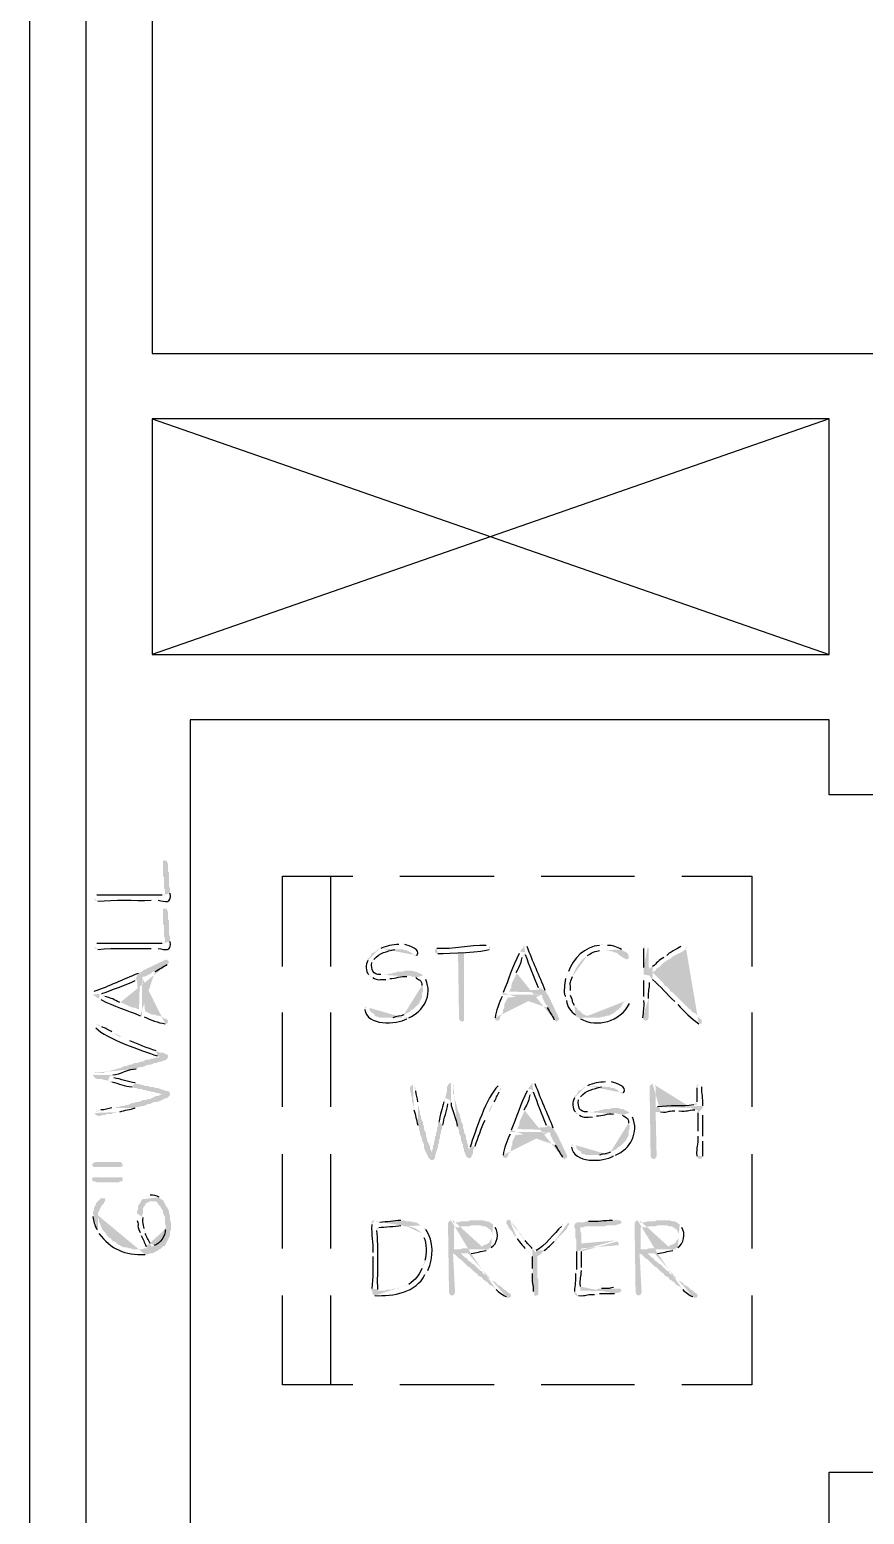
# Model space of a CAD drawing. Header units: inches. Extents: x -167 to 6071, y -6287 to -2731.
# Drawn here: x 790.4 to 834.8, y -5776.3 to -5697.4 of the extents above; entities that cross this region are included whole.
import ezdxf

# ---------------------------------------------------------------- set-up
doc = ezdxf.new("R2010")
doc.units = ezdxf.units.IN
doc.header["$LTSCALE"] = 96
doc.header["$MEASUREMENT"] = 0
doc.layers.add('PDF_Geometry', color=7, linetype='Continuous', true_color=0x4a4a4a)
doc.layers.add('PDF_Solid Fills', color=7, linetype='Continuous')

msp = doc.modelspace()

# ---------------------------------------------------------------- hatches: boundary and pattern name
at = {"layer": 'PDF_Solid Fills', "transparency": 33554559}
h = msp.add_hatch(color=256, dxfattribs=at)
h.paths.add_polyline_path([(793.823, -5743.562), (793.877, -5743.669), (794.037, -5743.722)], flags=0)
h.paths.add_polyline_path([(796.863, -5743.669), (797.237, -5743.669)], flags=0)
h.paths.add_polyline_path([(797.877, -5743.295), (797.877, -5743.082), (797.823, -5742.922), (797.823, -5742.229), (797.77, -5742.122), (797.77, -5741.749), (797.717, -5741.642), (797.717, -5741.589), (797.61, -5741.535), (797.61, -5743.402), (797.45, -5743.402)], flags=0)
h.paths.add_polyline_path([(793.983, -5743.402), (793.877, -5743.455)], flags=0)
for points in [[(797.503, -5741.749), (797.503, -5742.389), (797.557, -5742.442), (797.557, -5743.029), (797.61, -5743.135), (797.61, -5743.402), (797.61, -5741.535), (797.503, -5741.589), (797.503, -5741.642)], [(797.503, -5744.309), (797.503, -5744.949), (797.557, -5745.002), (797.557, -5745.589), (797.61, -5745.695), (797.61, -5745.962), (797.61, -5744.095), (797.503, -5744.149), (797.503, -5744.202)], [(813.503, -5746.442), (813.183, -5746.442), (813.237, -5749.962), (813.29, -5750.069), (813.397, -5750.122), (813.503, -5750.069), (813.503, -5749.962)], [(821.93, -5746.335), (820.917, -5746.335), (821.183, -5746.335), (821.29, -5746.389), (821.397, -5746.389), (821.45, -5746.442), (821.557, -5746.442), (821.663, -5746.495), (821.77, -5746.602), (821.877, -5746.655), (821.93, -5746.709), (822.037, -5746.762), (822.143, -5746.815), (822.25, -5746.762), (822.25, -5746.602), (822.197, -5746.495), (822.143, -5746.442), (822.037, -5746.389)], [(810.57, -5747.402), (810.41, -5747.402), (810.25, -5747.455), (809.983, -5747.455), (809.877, -5747.509), (809.77, -5747.509), (809.663, -5747.562), (809.503, -5747.562), (809.397, -5747.615), (809.077, -5747.615), (811.263, -5747.615), (811.157, -5747.562), (811.05, -5747.509), (810.943, -5747.455), (810.837, -5747.455), (810.73, -5747.402)], [(821.557, -5754.709), (821.397, -5754.709), (821.237, -5754.762), (820.97, -5754.762), (820.863, -5754.815), (820.757, -5754.815), (820.65, -5754.869), (820.49, -5754.869), (820.383, -5754.922), (820.063, -5754.922), (822.25, -5754.922), (821.93, -5754.762), (821.823, -5754.762), (821.717, -5754.709)], [(793.717, -5757.749), (793.77, -5757.802), (793.823, -5757.855), (795.21, -5757.855), (795.317, -5757.802), (795.37, -5757.749), (795.317, -5757.642), (795.263, -5757.589), (793.877, -5757.589), (793.77, -5757.642)], [(793.717, -5758.495), (793.77, -5758.602), (793.823, -5758.602), (793.983, -5758.655), (795.157, -5758.655), (795.21, -5758.602), (795.317, -5758.602), (795.37, -5758.495), (795.317, -5758.389), (793.77, -5758.389)], [(814.25, -5760.682), (813.823, -5760.682), (813.717, -5760.735), (813.343, -5760.735), (813.183, -5760.789), (812.917, -5760.789), (814.943, -5760.842), (814.89, -5760.789), (814.783, -5760.735), (814.677, -5760.735), (814.517, -5760.682), (814.41, -5760.682)], [(824.17, -5760.682), (823.743, -5760.682), (823.637, -5760.735), (823.263, -5760.735), (823.103, -5760.789), (822.837, -5760.789), (824.863, -5760.842), (824.81, -5760.789), (824.703, -5760.735), (824.597, -5760.735), (824.437, -5760.682), (824.33, -5760.682)]]:
    msp.add_hatch(color=256, dxfattribs=at).paths.add_polyline_path(points)
h = msp.add_hatch(color=256, dxfattribs=at)
h.paths.add_polyline_path([(793.823, -5746.122), (793.877, -5746.229), (794.037, -5746.282)], flags=0)
h.paths.add_polyline_path([(796.863, -5746.229), (797.237, -5746.229)], flags=0)
h.paths.add_polyline_path([(797.877, -5745.855), (797.877, -5745.642), (797.823, -5745.482), (797.823, -5744.789), (797.77, -5744.682), (797.77, -5744.309), (797.717, -5744.202), (797.717, -5744.149), (797.61, -5744.095), (797.61, -5745.962), (797.45, -5745.962)], flags=0)
h.paths.add_polyline_path([(793.983, -5745.962), (793.877, -5746.015)], flags=0)
h = msp.add_hatch(color=256, dxfattribs=at)
h.paths.add_polyline_path([(810.09, -5746.015), (810.037, -5746.015)], flags=0)
h.paths.add_polyline_path([(809.077, -5746.229), (809.023, -5746.229), (810.09, -5746.282), (810.25, -5746.282), (810.357, -5746.335), (810.463, -5746.335), (810.57, -5746.389), (810.677, -5746.442), (810.783, -5746.549), (810.837, -5746.549), (810.837, -5746.602), (810.943, -5746.655), (810.997, -5746.602)], flags=0)
h.paths.add_polyline_path([(810.357, -5746.015), (810.197, -5746.015)], flags=0)
h = msp.add_hatch(color=256, dxfattribs=at)
h.paths.add_polyline_path([(814.73, -5746.069), (814.677, -5746.069)], flags=0)
h.paths.add_polyline_path([(812.063, -5746.229), (811.957, -5746.282), (811.957, -5746.389), (812.01, -5746.495), (812.117, -5746.495)], flags=0)
h.paths.add_polyline_path([(814.837, -5746.282), (814.89, -5746.175), (814.837, -5746.122)], flags=0)
h = msp.add_hatch(color=256, dxfattribs=at)
h.paths.add_polyline_path([(816.703, -5746.069), (816.65, -5746.122), (816.65, -5746.175), (816.597, -5746.229), (816.543, -5746.282), (816.49, -5746.389), (816.757, -5746.442), (816.757, -5746.549)], flags=0)
h.paths.add_polyline_path([(817.45, -5748.309), (817.503, -5748.415), (815.903, -5748.522), (817.877, -5748.575), (817.823, -5748.469)], flags=0)
h.paths.add_polyline_path([(816.863, -5746.122), (816.81, -5746.069)], flags=0)
h = msp.add_hatch(color=256, dxfattribs=at)
h.paths.add_polyline_path([(820.917, -5746.015), (820.81, -5746.015), (820.703, -5746.069)], flags=0)
h.paths.add_polyline_path([(819.05, -5747.455), (818.997, -5747.562), (818.943, -5747.669), (818.89, -5747.829)], flags=0)
h.paths.add_polyline_path([(818.89, -5748.789), (818.89, -5748.895), (818.943, -5749.002)], flags=0)
h.paths.add_polyline_path([(819.423, -5749.749), (819.477, -5749.855), (819.583, -5749.909), (820.597, -5749.909), (820.49, -5749.909), (820.33, -5749.855), (820.223, -5749.855), (820.117, -5749.802), (820.01, -5749.802), (819.903, -5749.749), (819.797, -5749.695), (819.637, -5749.535), (819.53, -5749.482), (819.53, -5749.429), (819.423, -5749.322), (819.37, -5749.269)], flags=0)
h.paths.add_polyline_path([(819.157, -5748.735), (819.157, -5748.469)], flags=0)
h.paths.add_polyline_path([(820.063, -5746.602, 0.162278), (819.263, -5747.722)], flags=0)
h.paths.add_polyline_path([(820.703, -5746.335), (821.93, -5746.335), (821.877, -5746.282)], flags=0)
h.paths.add_polyline_path([(821.13, -5746.069), (821.023, -5746.015)], flags=0)
h = msp.add_hatch(color=256, dxfattribs=at)
h.paths.add_polyline_path([(825.183, -5746.069), (825.077, -5746.122), (825.023, -5746.122)], flags=0)
h.paths.add_polyline_path([(824.277, -5746.602), (824.223, -5746.655), (824.117, -5746.709)], flags=0)
h.paths.add_polyline_path([(823.53, -5747.189), (823.423, -5747.242), (823.37, -5747.349), (823.05, -5747.402), (823.05, -5747.615), (823.37, -5747.669), (823.423, -5747.775), (823.53, -5747.882)], flags=0)
h.paths.add_polyline_path([(824.703, -5749.055), (824.757, -5749.109), (824.863, -5749.215)], flags=0)
h.paths.add_polyline_path([(825.983, -5750.229), (826.143, -5750.229), (826.143, -5750.015), (826.037, -5749.962), (825.93, -5749.855), (825.823, -5749.695), (825.717, -5749.642), (825.61, -5749.589), (825.557, -5749.482), (825.45, -5749.429), (825.397, -5749.375), (825.29, -5749.269), (825.237, -5749.215), (824.597, -5748.575), (824.49, -5748.522), (824.437, -5748.415), (824.277, -5748.255), (824.17, -5748.202), (824.117, -5748.095), (823.903, -5747.882), (823.85, -5747.829), (823.743, -5747.722), (823.53, -5747.509), (823.583, -5747.455), (823.69, -5747.402), (823.743, -5747.295), (823.85, -5747.242), (823.957, -5747.135), (824.01, -5747.082), (824.117, -5746.975), (824.223, -5746.922), (824.277, -5746.869), (824.383, -5746.815), (824.49, -5746.762), (824.597, -5746.655), (824.703, -5746.602), (824.917, -5746.495), (825.13, -5746.389), (825.183, -5746.335), (825.29, -5746.282), (825.343, -5746.175), (825.29, -5746.122)], flags=0)
h = msp.add_hatch(color=256, dxfattribs=at)
h.paths.add_polyline_path([(823.157, -5746.122), (823.05, -5746.175), (823.05, -5746.229)], flags=0)
h.paths.add_polyline_path([(823.05, -5747.242), (823.05, -5747.402), (823.37, -5747.349), (823.37, -5747.295), (823.317, -5747.189), (823.317, -5746.229), (823.263, -5746.175)], flags=0)
h = msp.add_hatch(color=256, dxfattribs=at)
h.paths.add_polyline_path([(794.09, -5748.895), (794.197, -5748.949)], flags=0)
h.paths.add_polyline_path([(796.277, -5749.802), (796.383, -5749.855), (796.383, -5747.775), (796.437, -5747.722), (796.543, -5747.722), (796.65, -5747.669), (796.757, -5747.615), (796.863, -5747.562), (796.97, -5747.455), (797.077, -5747.455)], flags=0)
h.paths.add_polyline_path([(797.717, -5747.082), (797.823, -5746.975), (797.77, -5746.869), (797.663, -5746.815), (796.65, -5747.295), (796.543, -5747.349), (796.437, -5747.402), (796.383, -5747.455), (796.277, -5747.509), (796.223, -5749.482), (796.117, -5749.429), (796.01, -5749.375), (795.903, -5749.375), (795.743, -5749.322), (795.637, -5749.269), (795.423, -5749.162), (795.37, -5749.162), (795.317, -5749.109), (795.21, -5749.109)], flags=0)
h.paths.add_polyline_path([(794.41, -5748.789), (794.303, -5748.682), (794.143, -5748.629)], flags=0)
h = msp.add_hatch(color=256, dxfattribs=at)
h.paths.add_polyline_path([(809.023, -5746.229), (808.917, -5746.282), (808.81, -5746.389), (808.597, -5746.495), (808.543, -5746.602), (808.49, -5746.709), (808.383, -5746.762), (808.383, -5746.869)], flags=0)
h.paths.add_polyline_path([(808.437, -5747.615), (808.49, -5747.722), (808.543, -5747.722), (808.65, -5747.775)], flags=0)
h.paths.add_polyline_path([(809.343, -5747.882), (809.45, -5747.882), (809.557, -5747.829)], flags=0)
h.paths.add_polyline_path([(810.463, -5747.722), (810.57, -5747.669), (811.317, -5747.669), (811.263, -5747.615), (809.077, -5747.615)], flags=0)
h.paths.add_polyline_path([(808.597, -5746.975), (808.65, -5746.869), (808.703, -5746.815)], flags=0)
h.paths.add_polyline_path([(809.823, -5746.282), (810.09, -5746.282)], flags=0)
h = msp.add_hatch(color=256, dxfattribs=at)
h.paths.add_polyline_path([(816.49, -5746.389), (816.437, -5746.495)], flags=0)
h.paths.add_polyline_path([(815.583, -5748.575), (815.53, -5748.682), (817.61, -5748.682), (817.663, -5748.735), (817.663, -5748.842), (817.717, -5748.949), (817.77, -5749.055), (817.823, -5749.162), (817.93, -5749.269), (817.93, -5749.375)], flags=0)
h.paths.add_polyline_path([(818.303, -5750.015), (818.357, -5750.069), (818.41, -5750.122), (818.517, -5750.069), (818.57, -5749.962), (818.09, -5748.949), (818.037, -5748.842), (817.983, -5748.735), (817.93, -5748.682), (817.877, -5748.575), (815.903, -5748.522), (815.957, -5748.415), (816.01, -5748.309), (816.01, -5748.202), (816.063, -5748.042), (816.117, -5747.935), (816.17, -5747.829), (816.223, -5747.722), (816.223, -5747.669), (816.277, -5747.615), (816.277, -5747.509)], flags=0)
h.paths.add_polyline_path([(816.597, -5746.709), (816.703, -5746.602), (816.757, -5746.442)], flags=0)
h = msp.add_hatch(color=256, dxfattribs=at)
h.paths.add_polyline_path([(793.77, -5748.682), (793.823, -5748.735), (793.877, -5748.735), (793.983, -5748.842), (794.09, -5748.895), (794.143, -5748.629), (794.25, -5748.629)], flags=0)
h.paths.add_polyline_path([(796.01, -5747.935), (796.117, -5747.882), (796.223, -5749.482), (796.277, -5747.509), (796.17, -5747.562)], flags=0)
h.paths.add_polyline_path([(793.823, -5748.522), (793.77, -5748.575)], flags=0)
h = msp.add_hatch(color=256, dxfattribs=at)
h.paths.add_polyline_path([(796.383, -5749.855), (796.49, -5749.855)], flags=0)
h.paths.add_polyline_path([(797.61, -5750.229), (797.717, -5750.229), (797.77, -5750.122), (797.77, -5750.069), (797.663, -5749.962), (797.557, -5749.962), (797.45, -5749.855), (797.237, -5749.802), (797.183, -5749.802), (797.077, -5749.749), (796.917, -5749.749), (796.81, -5749.695), (796.703, -5749.642), (796.597, -5749.589), (796.543, -5749.589), (796.383, -5747.775)], flags=0)
h = msp.add_hatch(color=256, dxfattribs=at)
h.paths.add_polyline_path([(811.317, -5747.669), (810.57, -5747.669), (810.73, -5747.722), (810.837, -5747.722), (810.943, -5747.775)], flags=0)
h.paths.add_polyline_path([(811.263, -5748.202), (811.317, -5748.309), (811.317, -5748.522), (811.263, -5748.629), (811.263, -5748.842), (811.21, -5748.949), (811.157, -5749.055), (811.103, -5749.162), (810.997, -5749.269), (810.943, -5749.322), (810.837, -5749.429), (810.73, -5749.482), (810.677, -5749.535), (810.623, -5749.589), (810.517, -5749.642), (810.41, -5749.695), (810.303, -5749.749)], flags=0)
h.paths.add_polyline_path([(809.717, -5749.909), (809.343, -5749.909), (810.57, -5749.909)], flags=0)
h.paths.add_polyline_path([(811.477, -5747.882), (811.37, -5747.775)], flags=0)
h = msp.add_hatch(color=256, dxfattribs=at)
h.paths.add_polyline_path([(823.05, -5747.615), (823.05, -5747.935)], flags=0)
h.paths.add_polyline_path([(823.05, -5748.789), (823.05, -5749.002)], flags=0)
h.paths.add_polyline_path([(822.997, -5749.909), (823.05, -5750.015), (823.157, -5750.069), (823.21, -5750.069), (823.263, -5750.015), (823.317, -5749.909), (823.317, -5748.895)], flags=0)
h.paths.add_polyline_path([(823.37, -5748.042), (823.37, -5747.669)], flags=0)
h = msp.add_hatch(color=256, dxfattribs=at)
h.paths.add_polyline_path([(808.33, -5749.322), (808.223, -5749.375), (808.223, -5749.482)], flags=0)
h.paths.add_polyline_path([(810.463, -5749.962), (810.57, -5749.909), (809.023, -5749.909), (808.917, -5749.855), (808.863, -5749.855), (808.757, -5749.802), (808.703, -5749.695), (808.597, -5749.642), (808.49, -5749.535), (808.49, -5749.429), (808.437, -5749.375)], flags=0)
h = msp.add_hatch(color=256, dxfattribs=at)
h.paths.add_polyline_path([(815.53, -5748.682), (815.53, -5748.789)], flags=0)
h.paths.add_polyline_path([(815.157, -5749.909), (815.157, -5750.015), (815.263, -5750.069), (815.317, -5750.069), (815.37, -5750.015), (815.423, -5749.962), (815.423, -5749.855), (815.53, -5749.749), (815.583, -5749.535), (815.583, -5749.482), (815.637, -5749.375), (815.637, -5749.215), (815.69, -5749.109), (815.743, -5749.002), (815.797, -5748.895), (815.797, -5748.842), (817.61, -5748.682)], flags=0)
h = msp.add_hatch(color=256, dxfattribs=at)
h.paths.add_polyline_path([(822.143, -5749.002), (822.037, -5749.055), (821.93, -5749.162), (821.877, -5749.269), (821.823, -5749.375), (821.717, -5749.429), (821.717, -5749.482), (821.61, -5749.535), (821.503, -5749.642), (821.397, -5749.695), (821.29, -5749.749), (821.183, -5749.802), (821.077, -5749.802), (820.97, -5749.855), (820.863, -5749.855), (820.703, -5749.909), (819.583, -5749.909), (819.69, -5749.962)], flags=0)
h.paths.add_polyline_path([(822.303, -5749.162), (822.25, -5749.055)], flags=0)
h = msp.add_hatch(color=256, dxfattribs=at)
h.paths.add_polyline_path([(793.93, -5750.389), (793.93, -5750.442)], flags=0)
h.paths.add_polyline_path([(797.183, -5751.935), (797.343, -5751.989), (797.343, -5751.775), (797.237, -5751.722), (797.13, -5751.669)], flags=0)
h.paths.add_polyline_path([(795.743, -5751.135), (795.637, -5751.082), (795.53, -5751.029), (795.423, -5750.975), (795.317, -5750.922), (795.21, -5750.922), (795.103, -5750.869), (794.997, -5750.815), (794.89, -5750.709), (794.783, -5750.655)], flags=0)
h.paths.add_polyline_path([(794.25, -5750.389), (794.09, -5750.282), (793.93, -5750.282)], flags=0)
h = msp.add_hatch(color=256, dxfattribs=at)
h.paths.add_polyline_path([(793.77, -5752.949), (793.77, -5753.002), (793.877, -5753.109), (793.983, -5753.162), (794.25, -5753.162), (794.357, -5753.215), (794.463, -5753.215), (794.57, -5753.269), (794.677, -5753.002), (794.73, -5753.002), (794.837, -5752.949)], flags=0)
h.paths.add_polyline_path([(796.063, -5752.629), (796.17, -5752.575), (796.277, -5752.522), (796.437, -5752.522), (796.543, -5752.469), (796.703, -5752.415), (796.81, -5752.415), (796.97, -5752.362), (797.023, -5752.309), (797.183, -5752.309), (797.29, -5752.255), (797.397, -5752.255), (797.503, -5752.202), (797.663, -5752.149), (797.717, -5752.095), (797.77, -5751.989), (797.77, -5751.882), (797.717, -5751.882), (797.61, -5751.829), (797.503, -5751.775), (797.343, -5751.775), (797.343, -5751.989), (797.183, -5752.042), (797.077, -5752.042), (796.97, -5752.095), (796.863, -5752.095), (796.757, -5752.149), (796.597, -5752.149), (796.49, -5752.202), (796.383, -5752.255), (796.277, -5752.255), (796.17, -5752.309), (796.01, -5752.309), (795.903, -5752.362), (795.797, -5752.415), (795.69, -5752.415), (795.583, -5752.469), (795.477, -5752.469), (795.37, -5752.522), (795.263, -5752.575), (795.05, -5752.629), (794.89, -5752.682), (794.677, -5752.735), (794.57, -5752.789), (794.41, -5752.789), (794.357, -5752.842), (794.037, -5752.842), (793.93, -5752.789), (793.823, -5752.842)], flags=0)
h = msp.add_hatch(color=256, dxfattribs=at)
h.paths.add_polyline_path([(794.57, -5753.269), (794.677, -5753.322), (794.783, -5753.322)], flags=0)
h.paths.add_polyline_path([(795.85, -5753.589), (795.957, -5753.642), (796.063, -5753.642), (796.17, -5753.695), (796.33, -5753.695), (796.437, -5753.749), (796.543, -5753.749), (796.65, -5753.802), (796.757, -5753.802), (796.917, -5753.855), (797.023, -5753.855), (797.13, -5753.909), (797.237, -5753.909), (797.397, -5753.962), (797.503, -5753.962), (797.503, -5753.749), (797.183, -5753.642), (797.077, -5753.642), (796.97, -5753.589), (796.81, -5753.589), (796.703, -5753.535), (796.543, -5753.535), (796.437, -5753.482), (796.33, -5753.482), (796.223, -5753.429), (796.117, -5753.429), (796.01, -5753.375)], flags=0)
h.paths.add_polyline_path([(794.89, -5753.109), (794.677, -5753.002)], flags=0)
h = msp.add_hatch(color=256, dxfattribs=at)
h.paths.add_polyline_path([(793.877, -5754.975), (793.93, -5755.082), (794.037, -5755.135), (794.143, -5755.135), (794.303, -5755.082), (794.41, -5755.082), (794.517, -5755.029), (794.783, -5755.029), (794.837, -5754.975), (794.943, -5754.975), (795.05, -5754.922), (795.21, -5754.922)], flags=0)
h.paths.add_polyline_path([(796.01, -5754.709), (796.117, -5754.655), (796.223, -5754.655), (796.383, -5754.602), (796.49, -5754.602), (796.703, -5754.495), (796.81, -5754.495), (797.023, -5754.389), (797.183, -5754.389), (797.343, -5754.335), (797.663, -5754.175), (797.717, -5754.175), (797.77, -5754.122), (797.877, -5754.015), (797.877, -5753.909), (797.823, -5753.855), (797.77, -5753.802), (797.663, -5753.802), (797.503, -5753.749), (797.503, -5753.962), (797.45, -5753.962), (797.343, -5754.015), (797.237, -5754.069), (797.13, -5754.069), (797.023, -5754.122), (796.81, -5754.229), (796.703, -5754.229), (796.597, -5754.282), (796.437, -5754.282), (796.223, -5754.389), (796.063, -5754.389), (795.957, -5754.442), (795.85, -5754.442), (795.637, -5754.549), (795.53, -5754.549), (795.423, -5754.602), (795.263, -5754.602), (795.157, -5754.655), (795.05, -5754.655), (794.943, -5754.709), (794.783, -5754.709)], flags=0)
h.paths.add_polyline_path([(794.197, -5754.815), (794.143, -5754.815), (793.983, -5754.869), (793.93, -5754.922)], flags=0)
h = msp.add_hatch(color=256, dxfattribs=at)
h.paths.add_polyline_path([(810.783, -5753.482), (810.677, -5753.535), (810.623, -5753.642), (810.623, -5753.749), (810.677, -5753.909), (810.677, -5754.015), (810.73, -5754.122), (810.73, -5754.389), (810.783, -5754.442), (810.783, -5754.549), (810.837, -5754.655), (810.837, -5754.815)], flags=0)
h.paths.add_polyline_path([(811.05, -5755.615), (811.103, -5755.722), (811.103, -5755.829), (811.157, -5755.989), (811.157, -5756.095), (811.21, -5756.202), (811.263, -5756.309), (811.263, -5756.415), (811.317, -5756.522), (811.37, -5756.629), (811.37, -5756.789), (811.423, -5756.949), (811.477, -5757.055), (811.53, -5757.162), (811.583, -5757.269), (811.583, -5757.322), (811.637, -5757.375), (811.743, -5757.482), (811.85, -5757.482), (811.957, -5757.375), (811.957, -5757.269), (812.01, -5757.109), (811.797, -5757.109), (811.797, -5757.055), (811.743, -5756.949), (811.69, -5756.842), (811.69, -5756.735), (811.637, -5756.629), (811.583, -5756.522), (811.53, -5756.415), (811.53, -5756.309), (811.477, -5756.202), (811.477, -5756.042), (811.423, -5755.935), (811.37, -5755.829), (811.37, -5755.669), (811.317, -5755.562), (811.317, -5755.455), (811.263, -5755.349), (811.21, -5755.242), (811.21, -5755.135), (811.157, -5755.029), (811.157, -5754.869), (811.103, -5754.762), (811.103, -5754.655), (811.05, -5754.549), (811.05, -5754.389)], flags=0)
h.paths.add_polyline_path([(810.943, -5753.802), (810.943, -5753.749), (810.89, -5753.589), (810.837, -5753.535)], flags=0)
h = msp.add_hatch(color=256, dxfattribs=at)
h.paths.add_polyline_path([(812.81, -5753.375), (812.757, -5753.375), (812.65, -5753.482), (812.597, -5753.589), (812.597, -5753.855), (812.543, -5753.962), (812.543, -5754.069), (812.49, -5754.175), (812.757, -5754.282), (812.757, -5754.335), (812.81, -5754.442)], flags=0)
h.paths.add_polyline_path([(813.13, -5755.669), (813.183, -5755.775), (813.237, -5755.882), (813.237, -5756.042), (813.29, -5756.149), (813.343, -5756.309), (813.343, -5756.415), (813.397, -5756.575), (813.45, -5756.629), (813.45, -5756.789), (813.503, -5756.895), (813.503, -5757.002), (813.557, -5757.109), (813.61, -5757.269), (813.663, -5757.322), (813.77, -5757.375), (813.877, -5757.375), (813.877, -5757.322), (813.93, -5757.215), (813.983, -5757.109), (813.983, -5756.949), (813.77, -5756.949), (813.717, -5756.789), (813.717, -5756.682), (813.663, -5756.575), (813.663, -5756.469), (813.61, -5756.362), (813.61, -5756.202), (813.557, -5756.095), (813.503, -5755.989), (813.503, -5755.882), (813.45, -5755.775), (813.45, -5755.615), (813.397, -5755.509), (813.343, -5755.402), (813.343, -5755.295), (813.29, -5755.189), (813.29, -5755.082), (813.183, -5754.869), (813.13, -5754.655), (813.077, -5754.442), (813.023, -5754.282), (812.97, -5754.175), (812.97, -5754.015), (812.917, -5753.962), (812.917, -5753.642), (812.97, -5753.535), (812.917, -5753.429)], flags=0)
h = msp.add_hatch(color=256, dxfattribs=at)
h.paths.add_polyline_path([(815.37, -5753.535), (815.317, -5753.535)], flags=0)
h.paths.add_polyline_path([(813.823, -5756.789), (813.77, -5756.949), (813.983, -5756.949), (814.037, -5756.842), (814.09, -5756.735)], flags=0)
h.paths.add_polyline_path([(814.623, -5755.349), (814.677, -5755.242), (814.73, -5755.135), (814.783, -5755.029), (814.837, -5754.922), (814.837, -5754.815), (814.89, -5754.709), (814.943, -5754.602), (815.05, -5754.495), (815.103, -5754.389)], flags=0)
h.paths.add_polyline_path([(815.37, -5753.855), (815.477, -5753.695), (815.477, -5753.535)], flags=0)
h = msp.add_hatch(color=256, dxfattribs=at)
h.paths.add_polyline_path([(816.917, -5753.695), (816.863, -5753.802)], flags=0)
h.paths.add_polyline_path([(816.01, -5755.882), (815.957, -5755.989), (818.037, -5755.989), (818.09, -5756.042), (818.09, -5756.149), (818.143, -5756.255), (818.197, -5756.362), (818.25, -5756.469), (818.357, -5756.575), (818.357, -5756.682)], flags=0)
h.paths.add_polyline_path([(818.73, -5757.322), (818.783, -5757.375), (818.837, -5757.429), (818.943, -5757.375), (818.997, -5757.269), (818.517, -5756.255), (818.463, -5756.149), (818.41, -5756.042), (818.357, -5755.989), (818.303, -5755.882), (816.33, -5755.829), (816.383, -5755.722), (816.437, -5755.615), (816.437, -5755.509), (816.49, -5755.349), (816.543, -5755.242), (816.597, -5755.135), (816.65, -5755.029), (816.65, -5754.975), (816.703, -5754.922), (816.703, -5754.815)], flags=0)
h.paths.add_polyline_path([(817.023, -5754.015), (817.13, -5753.909), (817.183, -5753.749)], flags=0)
h = msp.add_hatch(color=256, dxfattribs=at)
h.paths.add_polyline_path([(817.13, -5753.375), (817.077, -5753.429), (817.077, -5753.482), (817.023, -5753.535), (816.97, -5753.589), (816.917, -5753.695), (817.183, -5753.749), (817.183, -5753.855)], flags=0)
h.paths.add_polyline_path([(817.877, -5755.615), (817.93, -5755.722), (816.33, -5755.829), (818.303, -5755.882), (818.25, -5755.775)], flags=0)
h.paths.add_polyline_path([(817.29, -5753.429), (817.237, -5753.375)], flags=0)
h = msp.add_hatch(color=256, dxfattribs=at)
h.paths.add_polyline_path([(820.01, -5753.535), (819.903, -5753.589), (819.797, -5753.695), (819.69, -5753.749), (819.583, -5753.802), (819.53, -5753.909), (819.477, -5754.015), (819.37, -5754.069), (819.37, -5754.175)], flags=0)
h.paths.add_polyline_path([(819.423, -5754.922), (819.477, -5755.029), (819.53, -5755.029), (819.637, -5755.082)], flags=0)
h.paths.add_polyline_path([(820.33, -5755.189), (820.437, -5755.189), (820.543, -5755.135)], flags=0)
h.paths.add_polyline_path([(821.45, -5755.029), (821.557, -5754.975), (822.303, -5754.975), (822.25, -5754.922), (820.063, -5754.922)], flags=0)
h.paths.add_polyline_path([(819.583, -5754.282), (819.637, -5754.175), (819.69, -5754.122)], flags=0)
h.paths.add_polyline_path([(820.81, -5753.589), (821.077, -5753.589)], flags=0)
h = msp.add_hatch(color=256, dxfattribs=at)
h.paths.add_polyline_path([(821.077, -5753.322), (821.023, -5753.322)], flags=0)
h.paths.add_polyline_path([(820.063, -5753.535), (820.01, -5753.535), (821.077, -5753.589), (821.237, -5753.589), (821.343, -5753.642), (821.45, -5753.642), (821.663, -5753.749), (821.77, -5753.855), (821.823, -5753.855), (821.823, -5753.909), (821.93, -5753.962), (821.983, -5753.909)], flags=0)
h.paths.add_polyline_path([(821.343, -5753.322), (821.183, -5753.322)], flags=0)
h = msp.add_hatch(color=256, dxfattribs=at)
h.paths.add_polyline_path([(823.53, -5753.429), (823.423, -5753.482), (823.37, -5753.589), (823.423, -5757.269), (823.477, -5757.375), (823.583, -5757.429), (823.69, -5757.375), (823.743, -5757.269), (823.69, -5754.922), (823.957, -5754.922)], flags=0)
h.paths.add_polyline_path([(824.703, -5754.869), (824.917, -5754.869)], flags=0)
h.paths.add_polyline_path([(825.77, -5754.815), (825.93, -5754.815), (826.197, -5754.709), (823.69, -5754.655), (823.69, -5753.589), (823.637, -5753.482)], flags=0)
h = msp.add_hatch(color=256, dxfattribs=at)
h.paths.add_polyline_path([(825.983, -5753.429), (825.877, -5753.482), (825.877, -5753.642)], flags=0)
h.paths.add_polyline_path([(825.877, -5754.389), (825.877, -5754.549), (825.717, -5754.549)], flags=0)
h.paths.add_polyline_path([(823.797, -5754.655), (823.69, -5754.655), (826.197, -5754.709), (826.197, -5754.602)], flags=0)
h.paths.add_polyline_path([(826.143, -5753.589), (826.09, -5753.482)], flags=0)
h = msp.add_hatch(color=256, dxfattribs=at)
h.paths.add_polyline_path([(812.49, -5754.175), (812.437, -5754.282), (812.437, -5754.389)], flags=0)
h.paths.add_polyline_path([(812.17, -5755.455), (812.117, -5755.562), (812.117, -5755.669), (812.063, -5755.775), (812.063, -5755.935), (812.01, -5756.042), (812.01, -5756.149), (811.957, -5756.255), (811.957, -5756.362), (811.903, -5756.522), (811.903, -5756.629), (811.85, -5756.735), (811.85, -5756.842), (811.797, -5757.002), (811.797, -5757.109), (812.01, -5757.109), (812.063, -5756.949), (812.117, -5756.789), (812.117, -5756.682), (812.17, -5756.575), (812.17, -5756.415), (812.223, -5756.309), (812.223, -5756.149), (812.277, -5756.042), (812.277, -5755.935), (812.33, -5755.829), (812.33, -5755.722), (812.383, -5755.615)], flags=0)
h.paths.add_polyline_path([(812.65, -5754.495), (812.703, -5754.389), (812.757, -5754.282)], flags=0)
h = msp.add_hatch(color=256, dxfattribs=at)
h.paths.add_polyline_path([(826.197, -5754.709), (825.93, -5754.815), (825.93, -5754.975)], flags=0)
h.paths.add_polyline_path([(825.93, -5755.935), (825.93, -5756.202)], flags=0)
h.paths.add_polyline_path([(825.877, -5757.269), (825.93, -5757.375), (826.037, -5757.429), (826.143, -5757.375), (826.197, -5757.269)], flags=0)
h.paths.add_polyline_path([(826.197, -5756.469), (826.197, -5756.202)], flags=0)
h.paths.add_polyline_path([(826.197, -5755.082), (826.197, -5754.815)], flags=0)
h = msp.add_hatch(color=256, dxfattribs=at)
h.paths.add_polyline_path([(822.303, -5754.975), (821.557, -5754.975), (821.717, -5755.029), (821.823, -5755.029), (821.93, -5755.082)], flags=0)
h.paths.add_polyline_path([(822.25, -5755.509), (822.303, -5755.615), (822.303, -5755.829), (822.25, -5755.935), (822.25, -5756.149), (822.197, -5756.255), (822.143, -5756.362), (822.09, -5756.469), (821.823, -5756.735), (821.717, -5756.789), (821.663, -5756.842), (821.61, -5756.895), (821.29, -5757.055)], flags=0)
h.paths.add_polyline_path([(820.703, -5757.215), (820.33, -5757.215), (821.557, -5757.215)], flags=0)
h.paths.add_polyline_path([(822.463, -5755.189), (822.357, -5755.082)], flags=0)
h = msp.add_hatch(color=256, dxfattribs=at)
h.paths.add_polyline_path([(815.957, -5755.989), (815.957, -5756.095)], flags=0)
h.paths.add_polyline_path([(815.583, -5757.215), (815.583, -5757.322), (815.69, -5757.375), (815.743, -5757.375), (815.797, -5757.322), (815.85, -5757.269), (815.85, -5757.162), (815.957, -5757.055), (816.01, -5756.842), (816.01, -5756.789), (816.063, -5756.682), (816.063, -5756.522), (816.117, -5756.415), (816.17, -5756.309), (816.223, -5756.202), (816.223, -5756.149), (818.037, -5755.989)], flags=0)
h = msp.add_hatch(color=256, dxfattribs=at)
h.paths.add_polyline_path([(819.317, -5756.629), (819.21, -5756.682), (819.21, -5756.789)], flags=0)
h.paths.add_polyline_path([(821.45, -5757.269), (821.557, -5757.215), (820.01, -5757.215), (819.903, -5757.162), (819.85, -5757.162), (819.743, -5757.109), (819.69, -5757.002), (819.583, -5756.949), (819.477, -5756.842), (819.477, -5756.735), (819.423, -5756.682)], flags=0)
h = msp.add_hatch(color=256, dxfattribs=at)
h.paths.add_polyline_path([(793.77, -5760.415), (793.77, -5760.469)], flags=0)
h.paths.add_polyline_path([(793.983, -5761.162), (794.037, -5761.269), (794.037, -5760.309), (794.09, -5760.202), (794.143, -5760.095), (794.197, -5759.989), (794.25, -5759.882), (794.357, -5759.775), (794.357, -5759.722), (794.41, -5759.669), (794.41, -5759.509), (794.197, -5759.509), (794.143, -5759.562), (793.93, -5759.775), (793.93, -5759.829), (793.877, -5759.935), (793.823, -5760.042), (793.823, -5760.149), (793.77, -5760.255)], flags=0)
h = msp.add_hatch(color=256, dxfattribs=at)
h.paths.add_polyline_path([(796.117, -5760.469), (796.117, -5760.682)], flags=0)
h.paths.add_polyline_path([(796.277, -5761.322), (796.277, -5761.375), (796.33, -5761.482)], flags=0)
h.paths.add_polyline_path([(796.597, -5762.069), (796.65, -5762.175), (796.65, -5762.495), (796.81, -5762.442), (796.917, -5762.442), (797.237, -5762.282), (797.29, -5762.229), (797.397, -5762.175), (797.45, -5762.122), (797.503, -5762.069), (797.61, -5762.015), (797.663, -5761.909), (797.663, -5761.002), (797.61, -5761.162)], flags=0)
h.paths.add_polyline_path([(797.023, -5762.015), (796.917, -5762.069), (796.863, -5762.015), (796.81, -5761.909)], flags=0)
h.paths.add_polyline_path([(796.543, -5761.375), (796.543, -5761.269), (796.49, -5761.109)], flags=0)
h.paths.add_polyline_path([(796.437, -5760.522), (796.383, -5760.415), (796.383, -5759.562), (796.33, -5759.669), (796.277, -5759.775), (796.223, -5759.829), (796.17, -5759.935), (796.17, -5760.095), (796.117, -5760.202), (796.117, -5760.309)], flags=0)
h = msp.add_hatch(color=256, dxfattribs=at)
h.paths.add_polyline_path([(796.383, -5759.562), (796.383, -5760.415), (796.437, -5760.309), (796.437, -5760.042), (796.49, -5759.935), (796.543, -5759.882), (796.597, -5759.775), (796.81, -5759.669), (797.077, -5759.669), (797.183, -5759.722), (797.237, -5759.829), (797.343, -5759.935), (797.397, -5760.042), (797.45, -5760.095), (797.503, -5760.202), (797.503, -5760.309), (797.557, -5760.415), (797.61, -5760.522), (797.61, -5760.895), (797.663, -5761.002), (797.663, -5761.909), (797.717, -5761.802), (797.77, -5761.695), (797.823, -5761.589), (797.877, -5761.482), (797.877, -5761.269), (797.93, -5761.162), (797.93, -5760.842), (797.877, -5760.682), (797.877, -5760.469), (797.823, -5760.309), (797.823, -5760.202), (797.77, -5760.095), (797.717, -5759.989), (797.663, -5759.935), (797.61, -5759.829), (797.557, -5759.722), (797.503, -5759.615), (797.397, -5759.562), (797.29, -5759.455)], flags=0)
h.paths.add_polyline_path([(796.81, -5759.349), (796.703, -5759.402), (796.597, -5759.402), (796.49, -5759.455)], flags=0)
h = msp.add_hatch(color=256, dxfattribs=at)
h.paths.add_polyline_path([(794.037, -5761.269), (794.09, -5761.375)], flags=0)
h.paths.add_polyline_path([(796.543, -5762.495), (796.65, -5762.495), (796.65, -5762.175), (796.49, -5762.175), (796.383, -5762.229), (795.903, -5762.229), (795.797, -5762.175), (795.69, -5762.175), (795.583, -5762.122), (795.423, -5762.122), (795.317, -5762.069), (795.21, -5762.015), (795.103, -5761.962), (794.997, -5761.855), (794.89, -5761.802), (794.783, -5761.749), (794.73, -5761.642), (794.623, -5761.589), (794.517, -5761.482), (794.463, -5761.375), (794.357, -5761.269), (794.303, -5761.215), (794.25, -5761.109), (794.197, -5761.002), (794.143, -5760.842), (794.09, -5760.735), (794.09, -5760.629), (794.037, -5760.522), (794.037, -5760.415)], flags=0)
h = msp.add_hatch(color=256, dxfattribs=at)
h.paths.add_polyline_path([(808.757, -5760.682), (808.703, -5760.682), (808.597, -5760.735), (808.597, -5760.895)], flags=0)
h.paths.add_polyline_path([(808.65, -5762.389), (808.65, -5762.602)], flags=0)
h.paths.add_polyline_path([(808.597, -5764.309), (808.597, -5764.415), (808.917, -5764.415), (808.917, -5764.362)], flags=0)
h.paths.add_polyline_path([(808.863, -5761.215), (808.863, -5761.109), (808.97, -5761.055)], flags=0)
h.paths.add_polyline_path([(810.143, -5760.949), (811.21, -5760.949), (811.103, -5760.895), (811.05, -5760.842), (808.863, -5760.789), (808.81, -5760.735)], flags=0)
h = msp.add_hatch(color=256, dxfattribs=at)
h.paths.add_polyline_path([(811.21, -5760.949), (810.143, -5760.949), (810.197, -5760.949), (810.357, -5761.002), (810.463, -5761.002)], flags=0)
h.paths.add_polyline_path([(811.263, -5761.375, 0.210954), (810.463, -5761.002)], flags=0)
h.paths.add_polyline_path([(811.263, -5761.375), (811.317, -5761.482), (811.37, -5761.589)], flags=0)
h.paths.add_polyline_path([(811.423, -5762.815), (811.423, -5762.922), (811.37, -5763.029), (811.317, -5763.135), (811.263, -5763.242)], flags=0)
h.paths.add_polyline_path([(810.57, -5764.095), (810.463, -5764.149), (810.357, -5764.149), (810.25, -5764.202), (810.09, -5764.255), (809.983, -5764.309), (809.77, -5764.309), (809.663, -5764.362), (809.45, -5764.362), (809.29, -5764.415), (808.597, -5764.415), (808.65, -5764.575), (808.65, -5764.629), (808.757, -5764.682)], flags=0)
h.paths.add_polyline_path([(811.423, -5763.562), (811.477, -5763.455), (811.53, -5763.455), (811.583, -5763.349)], flags=0)
h.paths.add_polyline_path([(811.477, -5761.162), (811.37, -5761.109), (811.37, -5761.055), (811.317, -5761.002)], flags=0)
h = msp.add_hatch(color=256, dxfattribs=at)
h.paths.add_polyline_path([(810.197, -5760.682), (810.143, -5760.682)], flags=0)
h.paths.add_polyline_path([(809.023, -5760.789), (808.863, -5760.789), (811.05, -5760.842), (810.943, -5760.789), (810.837, -5760.789), (810.677, -5760.735), (810.463, -5760.735), (810.303, -5760.682)], flags=0)
h = msp.add_hatch(color=256, dxfattribs=at)
h.paths.add_polyline_path([(812.81, -5760.682), (812.703, -5760.735), (812.65, -5760.842), (812.703, -5764.469), (812.703, -5764.522), (812.757, -5764.629), (812.863, -5764.682), (812.97, -5764.629), (813.023, -5764.522), (813.023, -5764.469), (812.917, -5762.442), (813.877, -5762.442)], flags=0)
h.paths.add_polyline_path([(814.677, -5762.282), (814.73, -5762.229), (812.97, -5762.229), (812.97, -5761.055), (813.237, -5761.055), (813.397, -5761.002), (813.77, -5761.002), (813.877, -5760.949), (814.25, -5760.949), (815.05, -5760.895), (814.943, -5760.842), (812.917, -5760.789), (812.917, -5760.682)], flags=0)
h = msp.add_hatch(color=256, dxfattribs=at)
h.paths.add_polyline_path([(815.05, -5760.895), (814.25, -5760.949), (814.357, -5760.949), (814.517, -5761.002), (814.623, -5761.002), (814.73, -5761.055), (814.783, -5761.109), (814.89, -5761.162), (814.943, -5761.269), (814.997, -5761.375), (814.997, -5761.589), (814.943, -5761.695), (814.89, -5761.749), (814.837, -5761.855), (814.783, -5761.909), (814.677, -5761.962), (814.517, -5762.015), (814.517, -5762.069), (814.357, -5762.069), (814.25, -5762.122), (814.037, -5762.122), (813.93, -5762.175), (813.397, -5762.175), (813.29, -5762.229), (812.97, -5762.229), (814.837, -5762.229), (814.837, -5762.175), (814.943, -5762.122)], flags=0)
h.paths.add_polyline_path([(815.157, -5761.055), (815.103, -5760.949)], flags=0)
h = msp.add_hatch(color=256, dxfattribs=at)
h.paths.add_polyline_path([(815.903, -5760.629), (815.797, -5760.682), (815.743, -5760.789), (815.743, -5760.842), (815.797, -5760.895), (815.85, -5761.002), (815.903, -5761.109), (816.01, -5761.215), (816.117, -5761.375), (816.17, -5761.482), (816.277, -5761.535), (816.33, -5761.642)], flags=0)
h.paths.add_polyline_path([(816.757, -5762.175), (816.97, -5762.389), (817.023, -5762.495), (817.13, -5762.602)], flags=0)
h.paths.add_polyline_path([(817.13, -5763.242), (817.13, -5763.509)], flags=0)
h.paths.add_polyline_path([(817.183, -5764.469), (817.237, -5764.522), (817.237, -5764.682), (817.343, -5764.682), (817.45, -5764.629), (817.45, -5763.829), (817.397, -5763.722), (817.397, -5762.602), (817.45, -5762.549), (817.557, -5762.495), (817.663, -5762.389), (817.29, -5762.389), (817.237, -5762.282), (817.13, -5762.175)], flags=0)
h.paths.add_polyline_path([(816.757, -5761.749), (816.703, -5761.642), (816.597, -5761.535), (816.543, -5761.429), (816.437, -5761.322), (816.383, -5761.269), (816.33, -5761.162), (816.223, -5761.002), (816.01, -5760.789), (815.957, -5760.682), (815.903, -5760.682)], flags=0)
h = msp.add_hatch(color=256, dxfattribs=at)
h.paths.add_polyline_path([(818.943, -5760.735), (818.783, -5760.895), (818.73, -5760.895), (818.677, -5761.002)], flags=0)
h.paths.add_polyline_path([(817.343, -5762.282), (817.29, -5762.389), (817.663, -5762.389), (817.77, -5762.282)], flags=0)
h.paths.add_polyline_path([(818.303, -5761.802), (818.41, -5761.749), (818.463, -5761.642), (818.517, -5761.589), (818.623, -5761.482), (818.943, -5761.162), (818.997, -5761.055), (819.05, -5760.949), (819.103, -5760.895), (819.05, -5760.789)], flags=0)
h = msp.add_hatch(color=256, dxfattribs=at)
h.paths.add_polyline_path([(821.717, -5760.629), (821.557, -5760.682), (821.397, -5760.682)], flags=0)
h.paths.add_polyline_path([(820.117, -5760.735), (820.01, -5760.735), (819.903, -5760.789), (819.53, -5760.789), (819.423, -5760.842), (819.37, -5760.949), (819.37, -5761.055), (819.423, -5761.162), (819.423, -5761.589), (819.477, -5761.749), (819.477, -5761.962), (819.743, -5761.909), (819.743, -5761.375), (819.69, -5761.269), (819.69, -5761.055), (819.85, -5761.055), (819.957, -5761.002), (820.97, -5761.002), (821.13, -5760.949), (821.557, -5760.949), (821.663, -5760.895), (821.717, -5760.895), (821.823, -5760.842), (821.877, -5760.842), (821.877, -5760.789), (821.823, -5760.682)], flags=0)
h = msp.add_hatch(color=256, dxfattribs=at)
h.paths.add_polyline_path([(822.73, -5760.682), (822.623, -5760.735), (822.57, -5760.842), (822.623, -5764.469), (822.623, -5764.522), (822.677, -5764.629), (822.783, -5764.682), (822.89, -5764.629), (822.943, -5764.522), (822.943, -5764.469), (822.837, -5762.442), (823.797, -5762.442)], flags=0)
h.paths.add_polyline_path([(824.597, -5762.282), (824.65, -5762.229), (822.89, -5762.229), (822.89, -5761.055), (823.157, -5761.055), (823.317, -5761.002), (823.69, -5761.002), (823.797, -5760.949), (824.17, -5760.949), (824.97, -5760.895), (824.863, -5760.842), (822.837, -5760.789), (822.837, -5760.682)], flags=0)
h = msp.add_hatch(color=256, dxfattribs=at)
h.paths.add_polyline_path([(824.97, -5760.895), (824.17, -5760.949), (824.277, -5760.949), (824.437, -5761.002), (824.543, -5761.002), (824.65, -5761.055), (824.703, -5761.109), (824.81, -5761.162), (824.863, -5761.269), (824.917, -5761.375), (824.917, -5761.589), (824.863, -5761.695), (824.81, -5761.749), (824.757, -5761.855), (824.703, -5761.909), (824.597, -5761.962), (824.437, -5762.015), (824.437, -5762.069), (824.277, -5762.069), (824.17, -5762.122), (823.957, -5762.122), (823.85, -5762.175), (823.317, -5762.175), (823.21, -5762.229), (822.89, -5762.229), (824.757, -5762.229), (824.757, -5762.175), (824.863, -5762.122)], flags=0)
h.paths.add_polyline_path([(825.077, -5761.055), (825.023, -5760.949)], flags=0)
h = msp.add_hatch(color=256, dxfattribs=at)
h.paths.add_polyline_path([(821.557, -5761.749), (819.743, -5761.909), (819.477, -5761.962), (819.477, -5762.335)], flags=0)
h.paths.add_polyline_path([(819.477, -5763.295), (819.477, -5763.402), (819.423, -5763.509)], flags=0)
h.paths.add_polyline_path([(819.37, -5764.469), (819.37, -5764.575), (819.477, -5764.682), (819.583, -5764.682)], flags=0)
h.paths.add_polyline_path([(820.437, -5764.629), (820.543, -5764.629), (820.703, -5764.575)], flags=0)
h.paths.add_polyline_path([(821.503, -5764.575), (821.663, -5764.522), (821.77, -5764.522), (821.823, -5764.469), (819.69, -5764.415), (819.69, -5764.202)], flags=0)
h.paths.add_polyline_path([(819.743, -5763.349), (819.743, -5763.189)], flags=0)
h.paths.add_polyline_path([(819.743, -5762.335), (819.743, -5762.175), (821.557, -5762.015), (821.717, -5762.015), (821.717, -5761.909), (821.663, -5761.802)], flags=0)
h = msp.add_hatch(color=256, dxfattribs=at)
h.paths.add_polyline_path([(813.877, -5762.442), (812.917, -5762.442), (813.023, -5762.495), (813.237, -5762.709), (813.343, -5762.762), (813.557, -5762.975), (813.61, -5763.029), (813.717, -5763.135), (813.823, -5763.189), (813.93, -5763.295), (813.983, -5763.349), (814.09, -5763.455), (814.197, -5763.509), (814.25, -5763.615), (814.463, -5763.722), (814.517, -5763.829), (814.623, -5763.882), (814.677, -5763.935), (814.783, -5763.989), (814.837, -5764.095), (815.05, -5764.202), (815.21, -5764.362)], flags=0)
h.paths.add_polyline_path([(815.743, -5764.735), (815.797, -5764.789), (815.957, -5764.789), (816.01, -5764.682), (815.957, -5764.575), (815.85, -5764.522), (815.743, -5764.415), (815.637, -5764.362), (815.53, -5764.255), (815.477, -5764.202), (815.263, -5764.095), (815.21, -5763.989), (814.997, -5763.882), (814.89, -5763.775), (814.783, -5763.722), (814.73, -5763.615), (814.623, -5763.562), (814.517, -5763.509), (814.463, -5763.402), (814.357, -5763.349), (814.143, -5763.135), (814.037, -5763.029), (813.93, -5762.975), (813.823, -5762.869), (813.717, -5762.815), (813.663, -5762.709), (813.557, -5762.655), (813.343, -5762.442), (813.717, -5762.442)], flags=0)
h = msp.add_hatch(color=256, dxfattribs=at)
h.paths.add_polyline_path([(823.797, -5762.442), (822.837, -5762.442), (822.943, -5762.495), (823.157, -5762.709), (823.263, -5762.762), (823.477, -5762.975), (823.53, -5763.029), (823.637, -5763.135), (823.743, -5763.189), (824.01, -5763.455), (824.117, -5763.509), (824.17, -5763.615), (824.383, -5763.722), (824.437, -5763.829), (824.543, -5763.882), (824.597, -5763.935), (824.703, -5763.989), (824.757, -5764.095), (824.97, -5764.202), (825.13, -5764.362)], flags=0)
h.paths.add_polyline_path([(825.663, -5764.735), (825.717, -5764.789), (825.877, -5764.789), (825.93, -5764.682), (825.877, -5764.575), (825.77, -5764.522), (825.663, -5764.415), (825.557, -5764.362), (825.45, -5764.255), (825.397, -5764.202), (825.29, -5764.149), (825.183, -5764.095), (825.13, -5763.989), (824.917, -5763.882), (824.81, -5763.775), (824.703, -5763.722), (824.65, -5763.615), (824.437, -5763.509), (824.383, -5763.402), (824.277, -5763.349), (824.063, -5763.135), (823.957, -5763.029), (823.85, -5762.975), (823.743, -5762.869), (823.637, -5762.815), (823.583, -5762.709), (823.477, -5762.655), (823.263, -5762.442), (823.637, -5762.442)], flags=0)
h = msp.add_hatch(color=256, dxfattribs=at)
h.paths.add_polyline_path([(821.663, -5764.255), (821.45, -5764.255)], flags=0)
h.paths.add_polyline_path([(820.81, -5764.309), (820.65, -5764.309), (820.543, -5764.362), (820.063, -5764.362), (819.903, -5764.415), (819.69, -5764.415), (821.823, -5764.469), (821.877, -5764.415), (821.823, -5764.309)], flags=0)

# ---------------------------------------------------------------- linework, layer by layer
at = {"layer": 'PDF_Geometry', "color": 7}
for points in [[(793.397, -5581.109), (793.397, -6048.575), (791.903, -6048.575), (790.41, -6048.575), (790.41, -5581.109), (791.903, -5581.109)], [(796.917, -5718.069), (796.917, -5730.602), (832.917, -5730.602), (832.917, -5718.069)]]:
    msp.add_lwpolyline(points, close=True, dxfattribs=at)
msp.add_lwpolyline([(935.423, -5714.602), (939.423, -5714.602), (939.423, -5581.109), (796.917, -5581.109), (796.917, -5714.602), (836.437, -5714.602), (836.437, -5730.602), (840.437, -5730.602), (840.437, -5734.069), (836.437, -5734.069), (836.437, -5738.069), (832.917, -5738.069), (832.917, -5734.069), (798.943, -5734.069), (798.943, -5778.069), (832.917, -5778.069), (832.917, -5774.069), (836.437, -5774.069), (836.437, -5785.589)], dxfattribs=at)
at = {"layer": 'PDF_Geometry'}
for points in [[(832.917, -5718.069), (796.917, -5730.602)], [(796.917, -5718.069), (832.917, -5730.602)], [(803.85, -5747.189), (803.85, -5742.389), (807.583, -5742.389)], [(806.41, -5742.389), (806.41, -5747.189)], [(810.09, -5742.389), (815.103, -5742.389)], [(817.61, -5742.389), (822.57, -5742.389)], [(825.077, -5742.389), (828.81, -5742.389), (828.81, -5747.189)], [(803.85, -5754.655), (803.85, -5749.642)], [(806.41, -5749.642), (806.41, -5754.655)], [(828.81, -5749.642), (828.81, -5754.655)], [(803.85, -5762.175), (803.85, -5757.162)], [(806.41, -5757.162), (806.41, -5762.175)], [(828.81, -5757.162), (828.81, -5762.175)], [(807.583, -5769.429), (803.85, -5769.429), (803.85, -5764.682)], [(806.41, -5764.682), (806.41, -5769.429)], [(828.81, -5764.682), (828.81, -5769.429), (825.077, -5769.429)], [(815.103, -5769.429), (810.09, -5769.429)], [(822.57, -5769.429), (817.61, -5769.429)]]:
    msp.add_lwpolyline(points, dxfattribs=at)
for points in [[(797.45, -5743.402), (796.294, -5743.402), (795.139, -5743.402), (793.983, -5743.402)], [(794.037, -5743.722), (794.913, -5743.615), (795.95, -5743.692), (796.863, -5743.669)], [(797.237, -5743.669), (797.627, -5743.72), (797.956, -5743.891), (797.877, -5743.295)], [(797.45, -5745.962), (796.294, -5745.962), (795.139, -5745.962), (793.983, -5745.962)], [(794.037, -5746.282), (794.913, -5746.175), (795.95, -5746.252), (796.863, -5746.229)], [(797.237, -5746.229), (797.627, -5746.28), (797.956, -5746.451), (797.877, -5745.855)], [(810.037, -5746.015), (809.707, -5746.025), (809.376, -5746.091), (809.077, -5746.229)], [(810.997, -5746.602), (811.248, -5746.249), (810.568, -5746.092), (810.357, -5746.015)], [(814.677, -5746.069), (813.779, -5746.054), (812.95, -5746.281), (812.063, -5746.229)], [(817.823, -5748.469), (817.516, -5747.682), (817.147, -5746.92), (816.863, -5746.122)], [(820.703, -5746.069), (819.951, -5746.119), (819.293, -5746.762), (819.05, -5747.455)], [(821.877, -5746.282), (821.665, -5746.166), (821.37, -5746.032), (821.13, -5746.069)], [(825.023, -5746.122), (824.841, -5746.236), (824.392, -5746.46), (824.277, -5746.602)], [(808.383, -5746.869), (808.275, -5747.071), (808.258, -5747.446), (808.437, -5747.615)], [(809.077, -5747.615), (808.635, -5747.633), (808.568, -5747.342), (808.597, -5746.975)], [(808.703, -5746.815), (809.03, -5746.431), (809.389, -5746.396), (809.823, -5746.282)], [(812.117, -5746.495), (812.71, -5746.5), (814.583, -5746.404), (814.837, -5746.282)], [(816.437, -5746.495), (816.064, -5747.207), (815.881, -5747.867), (815.583, -5748.575)], [(816.277, -5747.509), (816.458, -5747.129), (816.508, -5747.128), (816.597, -5746.709)], [(816.757, -5746.549), (816.974, -5747.124), (817.193, -5747.747), (817.45, -5748.309)], [(820.063, -5746.602), (820.462, -5746.359), (820.269, -5746.449), (820.703, -5746.335)], [(823.05, -5746.229), (823.05, -5746.567), (823.05, -5746.904), (823.05, -5747.242)], [(824.117, -5746.709), (823.876, -5746.83), (823.738, -5747.03), (823.53, -5747.189)], [(796.17, -5747.562), (795.383, -5747.869), (794.622, -5748.239), (793.823, -5748.522)], [(797.077, -5747.455), (797.304, -5747.339), (797.489, -5747.197), (797.717, -5747.082)], [(808.65, -5747.775), (808.935, -5747.953), (809, -5747.863), (809.343, -5747.882)], [(809.557, -5747.829), (809.866, -5747.833), (810.147, -5747.677), (810.463, -5747.722)], [(810.943, -5747.775), (811.024, -5747.879), (811.3, -5747.919), (811.263, -5748.202)], [(819.157, -5748.469), (819.174, -5748.007), (819.094, -5748.143), (819.263, -5747.722)], [(794.25, -5748.629), (794.825, -5748.411), (795.449, -5748.192), (796.01, -5747.935)], [(810.57, -5749.909), (811.376, -5749.584), (811.817, -5748.699), (811.477, -5747.882)], [(818.89, -5747.829), (818.89, -5748.141), (818.746, -5748.485), (818.89, -5748.789)], [(823.05, -5747.935), (823.05, -5748.22), (823.05, -5748.504), (823.05, -5748.789)], [(823.317, -5748.895), (823.286, -5748.459), (823.368, -5748.386), (823.37, -5748.042)], [(823.53, -5747.882), (823.947, -5748.231), (824.289, -5748.68), (824.703, -5749.055)], [(794.197, -5748.949), (794.909, -5749.321), (795.568, -5749.504), (796.277, -5749.802)], [(795.21, -5749.109), (794.831, -5748.927), (794.83, -5748.878), (794.41, -5748.789)], [(815.53, -5748.789), (815.357, -5749.124), (815.206, -5749.554), (815.157, -5749.909)], [(818.943, -5749.002), (818.97, -5749.303), (819.184, -5749.601), (819.423, -5749.749)], [(819.37, -5749.269), (819.134, -5748.851), (819.392, -5749.153), (819.157, -5748.735)], [(819.69, -5749.962), (820.574, -5750.465), (821.812, -5750.113), (822.303, -5749.162)], [(823.05, -5749.002), (823.07, -5749.44), (823.034, -5749.523), (822.997, -5749.909)], [(824.863, -5749.215), (825.219, -5749.575), (825.574, -5749.941), (825.983, -5750.229)], [(796.49, -5749.855), (796.825, -5750.03), (797.255, -5750.18), (797.61, -5750.229)], [(808.223, -5749.482), (808.339, -5750.346), (809.894, -5750.287), (810.463, -5749.962)], [(810.303, -5749.749), (810.118, -5749.842), (809.911, -5749.831), (809.717, -5749.909)], [(817.93, -5749.375), (818.046, -5749.603), (818.189, -5749.788), (818.303, -5750.015)], [(793.93, -5750.442), (794.504, -5751.058), (796.366, -5751.655), (797.183, -5751.935)], [(794.783, -5750.655), (794.606, -5750.567), (794.428, -5750.478), (794.25, -5750.389)], [(797.13, -5751.669), (796.665, -5751.511), (796.202, -5751.346), (795.743, -5751.135)], [(794.837, -5752.949), (795.17, -5752.938), (795.736, -5752.61), (796.063, -5752.629)], [(796.01, -5753.375), (795.63, -5753.335), (795.269, -5753.159), (794.89, -5753.109)], [(794.783, -5753.322), (795.151, -5753.416), (795.462, -5753.543), (795.85, -5753.589)], [(811.05, -5754.389), (811.044, -5754.183), (810.939, -5754.003), (810.943, -5753.802)], [(815.317, -5753.535), (814.7, -5754.111), (814.103, -5755.972), (813.823, -5756.789)], [(815.103, -5754.389), (815.192, -5754.211), (815.281, -5754.033), (815.37, -5753.855)], [(816.863, -5753.802), (816.491, -5754.514), (816.308, -5755.174), (816.01, -5755.882)], [(816.703, -5754.815), (816.885, -5754.436), (816.934, -5754.435), (817.023, -5754.015)], [(817.183, -5753.855), (817.401, -5754.431), (817.62, -5755.054), (817.877, -5755.615)], [(818.25, -5755.775), (817.942, -5754.989), (817.574, -5754.227), (817.29, -5753.429)], [(819.69, -5754.122), (820.018, -5753.738), (820.374, -5753.703), (820.81, -5753.589)], [(821.023, -5753.322), (820.694, -5753.332), (820.363, -5753.398), (820.063, -5753.535)], [(821.983, -5753.909), (822.235, -5753.556), (821.555, -5753.399), (821.343, -5753.322)], [(825.877, -5753.642), (825.877, -5753.891), (825.877, -5754.14), (825.877, -5754.389)], [(826.197, -5754.602), (826.23, -5754.127), (826.122, -5753.999), (826.143, -5753.589)], [(794.783, -5754.709), (794.577, -5754.715), (794.398, -5754.82), (794.197, -5754.815)], [(795.21, -5754.922), (795.465, -5754.808), (795.751, -5754.807), (796.01, -5754.709)], [(810.837, -5754.815), (810.95, -5755.071), (810.951, -5755.357), (811.05, -5755.615)], [(812.437, -5754.389), (812.342, -5754.757), (812.216, -5755.068), (812.17, -5755.455)], [(812.383, -5755.615), (812.424, -5755.236), (812.6, -5754.874), (812.65, -5754.495)], [(812.81, -5754.442), (812.82, -5754.775), (813.149, -5755.342), (813.13, -5755.669)], [(819.37, -5754.175), (819.262, -5754.377), (819.245, -5754.752), (819.423, -5754.922)], [(820.063, -5754.922), (819.622, -5754.94), (819.555, -5754.649), (819.583, -5754.282)], [(825.717, -5754.549), (825.082, -5754.638), (824.427, -5754.551), (823.797, -5754.655)], [(823.957, -5754.922), (824.414, -5754.954), (824.293, -5754.84), (824.703, -5754.869)], [(824.917, -5754.869), (825.416, -5754.908), (825.378, -5754.805), (825.77, -5754.815)], [(814.09, -5756.735), (814.248, -5756.271), (814.414, -5755.806), (814.623, -5755.349)], [(819.637, -5755.082), (819.922, -5755.26), (819.987, -5755.169), (820.33, -5755.189)], [(820.543, -5755.135), (820.853, -5755.14), (821.134, -5754.983), (821.45, -5755.029)], [(821.557, -5757.215), (822.363, -5756.891), (822.804, -5756.006), (822.463, -5755.189)], [(821.93, -5755.082), (822.011, -5755.185), (822.286, -5755.225), (822.25, -5755.509)], [(825.93, -5754.975), (825.93, -5755.295), (825.93, -5755.615), (825.93, -5755.935)], [(826.197, -5756.202), (826.197, -5755.829), (826.197, -5755.455), (826.197, -5755.082)], [(815.957, -5756.095), (815.783, -5756.431), (815.632, -5756.862), (815.583, -5757.215)], [(825.93, -5756.202), (825.966, -5756.771), (825.841, -5756.701), (825.877, -5757.269)], [(826.197, -5757.269), (826.197, -5757.002), (826.197, -5756.735), (826.197, -5756.469)], [(818.357, -5756.682), (818.473, -5756.91), (818.615, -5757.095), (818.73, -5757.322)], [(819.21, -5756.789), (819.326, -5757.653), (820.88, -5757.594), (821.45, -5757.269)], [(821.29, -5757.055), (821.105, -5757.149), (820.898, -5757.138), (820.703, -5757.215)], [(797.29, -5759.455), (797.166, -5759.367), (796.973, -5759.339), (796.81, -5759.349)], [(793.77, -5760.469), (793.799, -5760.704), (793.854, -5760.949), (793.983, -5761.162)], [(796.117, -5760.682), (796.262, -5761.059), (796.058, -5760.821), (796.277, -5761.322)], [(796.49, -5761.109), (796.472, -5760.828), (796.407, -5760.983), (796.437, -5760.522)], [(797.61, -5761.162), (797.632, -5761.531), (797.377, -5761.907), (797.023, -5762.015)], [(808.597, -5760.895), (808.557, -5761.515), (808.678, -5761.798), (808.65, -5762.389)], [(808.97, -5761.055), (809.285, -5761.053), (809.833, -5760.992), (810.143, -5760.949)], [(810.143, -5760.682), (809.766, -5760.694), (809.401, -5760.778), (809.023, -5760.789)], [(811.583, -5763.349), (811.87, -5762.647), (811.918, -5761.809), (811.477, -5761.162)], [(814.943, -5762.122), (815.281, -5761.943), (815.374, -5761.367), (815.157, -5761.055)], [(818.677, -5761.002), (818.314, -5761.367), (817.79, -5762.048), (817.343, -5762.282)], [(821.397, -5760.682), (820.913, -5760.699), (820.659, -5760.767), (820.117, -5760.735)], [(824.863, -5762.122), (825.201, -5761.943), (825.294, -5761.367), (825.077, -5761.055)], [(794.09, -5761.375), (794.742, -5762.22), (795.475, -5762.559), (796.543, -5762.495)], [(796.33, -5761.482), (796.455, -5761.702), (796.498, -5761.857), (796.597, -5762.069)], [(796.81, -5761.909), (796.721, -5761.731), (796.632, -5761.553), (796.543, -5761.375)], [(808.917, -5764.362), (808.887, -5763.386), (808.981, -5762.138), (808.863, -5761.215)], [(811.37, -5761.589), (811.51, -5761.866), (811.519, -5762.513), (811.423, -5762.815)], [(816.33, -5761.642), (816.36, -5761.735), (816.681, -5762.101), (816.757, -5762.175)], [(817.13, -5762.175), (817.001, -5762.026), (816.858, -5761.903), (816.757, -5761.749)], [(817.77, -5762.282), (817.955, -5762.146), (818.128, -5761.976), (818.303, -5761.802)], [(808.65, -5762.602), (808.639, -5763.205), (808.686, -5763.711), (808.597, -5764.309)], [(813.877, -5762.442), (814.156, -5762.436), (814.406, -5762.303), (814.677, -5762.282)], [(817.13, -5762.602), (817.13, -5762.815), (817.13, -5763.029), (817.13, -5763.242)], [(819.477, -5762.335), (819.477, -5762.655), (819.477, -5762.975), (819.477, -5763.295)], [(819.743, -5763.189), (819.743, -5762.904), (819.743, -5762.62), (819.743, -5762.335)], [(823.797, -5762.442), (824.076, -5762.436), (824.326, -5762.303), (824.597, -5762.282)], [(808.757, -5764.682), (809.721, -5764.725), (810.966, -5764.527), (811.423, -5763.562)], [(811.263, -5763.242), (811.061, -5763.685), (810.938, -5763.794), (810.57, -5764.095)], [(817.13, -5763.509), (817.089, -5764.041), (817.194, -5764.058), (817.183, -5764.469)], [(819.423, -5763.509), (819.44, -5763.935), (819.409, -5764.073), (819.37, -5764.469)], [(819.69, -5764.202), (819.658, -5763.738), (819.732, -5763.698), (819.743, -5763.349)], [(821.45, -5764.255), (821.106, -5764.311), (821.248, -5764.32), (820.81, -5764.309)], [(815.21, -5764.362), (815.325, -5764.472), (815.594, -5764.684), (815.743, -5764.735)], [(819.583, -5764.682), (820.06, -5764.716), (819.939, -5764.599), (820.437, -5764.629)], [(820.703, -5764.575), (820.97, -5764.575), (821.237, -5764.575), (821.503, -5764.575)], [(825.13, -5764.362), (825.245, -5764.472), (825.514, -5764.684), (825.663, -5764.735)]]:
    msp.add_open_spline(points, degree=3, dxfattribs=at)

doc.saveas('drawing.dxf')
